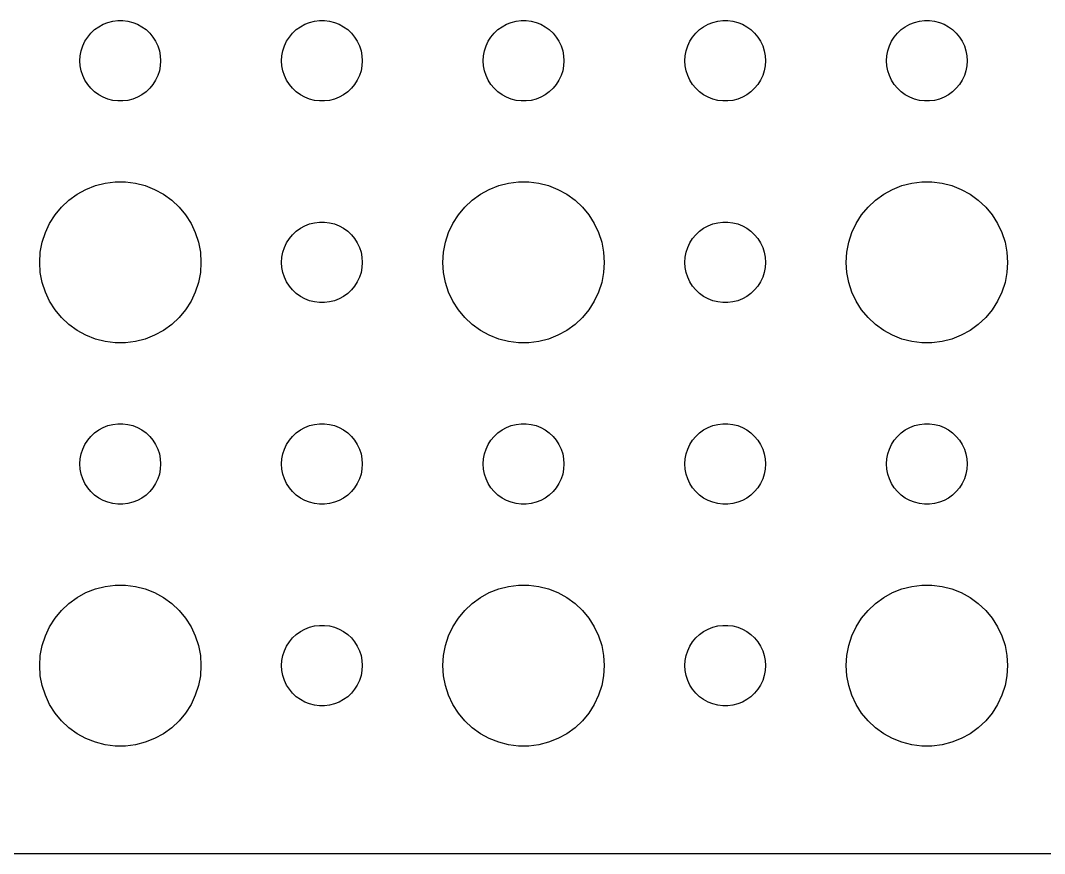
# Model space of a CAD drawing. Header units: metres. Extents: x -142 to 142, y -37 to 37.
# Drawn here: x -108.71 to -70.62, y -36.99 to -6 of the extents above; entities that cross this region are included whole.
import ezdxf

# ---------------------------------------------------------------- set-up
doc = ezdxf.new("R2010")
doc.units = ezdxf.units.M

msp = doc.modelspace()

# ---------------------------------------------------------------- linework, layer by layer
for p, q in [((-105.639, -6.14275), (-105.464, -6.07341)), ((-105.464, -6.07341), (-105.281, -6.02657)), ((-105.281, -6.02657), (-105.094, -6.00294)), ((-105.094, -6.00294), (-104.906, -6.00294)), ((-104.906, -6.00294), (-104.719, -6.02657)), ((-104.719, -6.02657), (-104.536, -6.07341)), ((-104.536, -6.07341), (-104.361, -6.14275)), ((-98.1387, -6.14275), (-97.9635, -6.07341)), ((-97.9635, -6.07341), (-97.7811, -6.02657)), ((-97.7811, -6.02657), (-97.5942, -6.00294)), ((-97.5942, -6.00294), (-97.4058, -6.00294)), ((-97.4058, -6.00294), (-97.2189, -6.02657)), ((-97.2189, -6.02657), (-97.0365, -6.07341)), ((-97.0365, -6.07341), (-96.8613, -6.14275)), ((-90.6387, -6.14275), (-90.4635, -6.07341)), ((-90.4635, -6.07341), (-90.2811, -6.02657)), ((-90.2811, -6.02657), (-90.0942, -6.00294)), ((-90.0942, -6.00294), (-89.9058, -6.00294)), ((-89.9058, -6.00294), (-89.7189, -6.02657)), ((-89.7189, -6.02657), (-89.5365, -6.07341)), ((-89.5365, -6.07341), (-89.3613, -6.14275)), ((-83.1387, -6.14275), (-82.9635, -6.07341)), ((-82.9635, -6.07341), (-82.7811, -6.02657)), ((-82.7811, -6.02657), (-82.5942, -6.00294)), ((-82.5942, -6.00294), (-82.4058, -6.00294)), ((-82.4058, -6.00294), (-82.2189, -6.02657)), ((-82.2189, -6.02657), (-82.0365, -6.07341)), ((-82.0365, -6.07341), (-81.8613, -6.14275)), ((-75.6387, -6.14275), (-75.4635, -6.07341)), ((-75.4635, -6.07341), (-75.2811, -6.02657)), ((-75.2811, -6.02657), (-75.0942, -6.00294)), ((-75.0942, -6.00294), (-74.9058, -6.00294)), ((-74.9058, -6.00294), (-74.7189, -6.02657)), ((-74.7189, -6.02657), (-74.5365, -6.07341)), ((-74.5365, -6.07341), (-74.3613, -6.14275)), ((-106.214, -6.61832), (-106.093, -6.47318)), ((-106.093, -6.47318), (-105.956, -6.34422)), ((-105.956, -6.34422), (-105.804, -6.23351)), ((-105.804, -6.23351), (-105.639, -6.14275)), ((-104.361, -6.14275), (-104.196, -6.23351)), ((-104.196, -6.23351), (-104.044, -6.34422)), ((-104.044, -6.34422), (-103.907, -6.47318)), ((-103.907, -6.47318), (-103.786, -6.61832)), ((-98.7135, -6.61832), (-98.5934, -6.47318)), ((-98.5934, -6.47318), (-98.4561, -6.34422)), ((-98.4561, -6.34422), (-98.3037, -6.23351)), ((-98.3037, -6.23351), (-98.1387, -6.14275)), ((-96.8613, -6.14275), (-96.6963, -6.23351)), ((-96.6963, -6.23351), (-96.5439, -6.34422)), ((-96.5439, -6.34422), (-96.4065, -6.47318)), ((-96.4065, -6.47318), (-96.2865, -6.61832)), ((-91.2135, -6.61832), (-91.0934, -6.47318)), ((-91.0934, -6.47318), (-90.9561, -6.34422)), ((-90.9561, -6.34422), (-90.8037, -6.23351)), ((-90.8037, -6.23351), (-90.6387, -6.14275)), ((-89.3613, -6.14275), (-89.1963, -6.23351)), ((-89.1963, -6.23351), (-89.0439, -6.34422)), ((-89.0439, -6.34422), (-88.9065, -6.47318)), ((-88.9065, -6.47318), (-88.7865, -6.61832)), ((-83.7135, -6.61832), (-83.5934, -6.47318)), ((-83.5934, -6.47318), (-83.4561, -6.34422)), ((-83.4561, -6.34422), (-83.3037, -6.23351)), ((-83.3037, -6.23351), (-83.1387, -6.14275)), ((-81.8613, -6.14275), (-81.6963, -6.23351)), ((-81.6963, -6.23351), (-81.5439, -6.34422)), ((-81.5439, -6.34422), (-81.4065, -6.47318)), ((-81.4065, -6.47318), (-81.2865, -6.61832)), ((-76.2135, -6.61832), (-76.0934, -6.47318)), ((-76.0934, -6.47318), (-75.9561, -6.34422)), ((-75.9561, -6.34422), (-75.8037, -6.23351)), ((-75.8037, -6.23351), (-75.6387, -6.14275)), ((-74.3613, -6.14275), (-74.1963, -6.23351)), ((-74.1963, -6.23351), (-74.0439, -6.34422)), ((-74.0439, -6.34422), (-73.9065, -6.47318)), ((-73.9065, -6.47318), (-73.7865, -6.61832)), ((-106.395, -6.9478), (-106.314, -6.77736)), ((-106.314, -6.77736), (-106.214, -6.61832)), ((-103.786, -6.61832), (-103.686, -6.77736)), ((-103.686, -6.77736), (-103.605, -6.9478)), ((-98.8947, -6.9478), (-98.8145, -6.77736)), ((-98.8145, -6.77736), (-98.7135, -6.61832)), ((-96.2865, -6.61832), (-96.1855, -6.77736)), ((-96.1855, -6.77736), (-96.1053, -6.9478)), ((-91.3947, -6.9478), (-91.3145, -6.77736)), ((-91.3145, -6.77736), (-91.2135, -6.61832)), ((-88.7865, -6.61832), (-88.6855, -6.77736)), ((-88.6855, -6.77736), (-88.6053, -6.9478)), ((-83.8947, -6.9478), (-83.8145, -6.77736)), ((-83.8145, -6.77736), (-83.7135, -6.61832)), ((-81.2865, -6.61832), (-81.1855, -6.77736)), ((-81.1855, -6.77736), (-81.1053, -6.9478)), ((-76.3947, -6.9478), (-76.3145, -6.77736)), ((-76.3145, -6.77736), (-76.2135, -6.61832)), ((-73.7865, -6.61832), (-73.6855, -6.77736)), ((-73.6855, -6.77736), (-73.6053, -6.9478)), ((-106.488, -7.312), (-106.453, -7.12695)), ((-106.453, -7.12695), (-106.395, -6.9478)), ((-103.605, -6.9478), (-103.547, -7.12695)), ((-103.547, -7.12695), (-103.512, -7.312)), ((-98.9882, -7.312), (-98.9529, -7.12695)), ((-98.9529, -7.12695), (-98.8947, -6.9478)), ((-96.1053, -6.9478), (-96.0471, -7.12695)), ((-96.0471, -7.12695), (-96.0118, -7.312)), ((-91.4882, -7.312), (-91.4529, -7.12695)), ((-91.4529, -7.12695), (-91.3947, -6.9478)), ((-88.6053, -6.9478), (-88.5471, -7.12695)), ((-88.5471, -7.12695), (-88.5118, -7.312)), ((-83.9882, -7.312), (-83.9529, -7.12695)), ((-83.9529, -7.12695), (-83.8947, -6.9478)), ((-81.1053, -6.9478), (-81.0471, -7.12695)), ((-81.0471, -7.12695), (-81.0118, -7.312)), ((-76.4882, -7.312), (-76.4529, -7.12695)), ((-76.4529, -7.12695), (-76.3947, -6.9478)), ((-73.6053, -6.9478), (-73.5471, -7.12695)), ((-73.5471, -7.12695), (-73.5118, -7.312)), ((-106.5, -7.5), (-106.488, -7.312)), ((-106.488, -7.68799), (-106.5, -7.5)), ((-103.512, -7.312), (-103.5, -7.5)), ((-103.5, -7.5), (-103.512, -7.68799)), ((-99, -7.5), (-98.9882, -7.312)), ((-98.9882, -7.68799), (-99, -7.5)), ((-96.0118, -7.312), (-96, -7.5)), ((-96, -7.5), (-96.0118, -7.68799)), ((-91.5, -7.5), (-91.4882, -7.312)), ((-91.4882, -7.68799), (-91.5, -7.5)), ((-88.5118, -7.312), (-88.5, -7.5)), ((-88.5, -7.5), (-88.5118, -7.68799)), ((-84, -7.5), (-83.9882, -7.312)), ((-83.9882, -7.68799), (-84, -7.5)), ((-81.0118, -7.312), (-81, -7.5)), ((-81, -7.5), (-81.0118, -7.68799)), ((-76.5, -7.5), (-76.4882, -7.312)), ((-76.4882, -7.68799), (-76.5, -7.5)), ((-73.5118, -7.312), (-73.5, -7.5)), ((-73.5, -7.5), (-73.5118, -7.68799)), ((-106.453, -7.87303), (-106.488, -7.68799)), ((-106.395, -8.05219), (-106.453, -7.87303)), ((-103.547, -7.87303), (-103.605, -8.05219)), ((-103.512, -7.68799), (-103.547, -7.87303)), ((-98.9529, -7.87303), (-98.9882, -7.68799)), ((-98.8947, -8.05219), (-98.9529, -7.87303)), ((-96.0471, -7.87303), (-96.1053, -8.05219)), ((-96.0118, -7.68799), (-96.0471, -7.87303)), ((-91.4529, -7.87303), (-91.4882, -7.68799)), ((-91.3947, -8.05219), (-91.4529, -7.87303)), ((-88.5471, -7.87303), (-88.6053, -8.05219)), ((-88.5118, -7.68799), (-88.5471, -7.87303)), ((-83.9529, -7.87303), (-83.9882, -7.68799)), ((-83.8947, -8.05219), (-83.9529, -7.87303)), ((-81.0471, -7.87303), (-81.1053, -8.05219)), ((-81.0118, -7.68799), (-81.0471, -7.87303)), ((-76.4529, -7.87303), (-76.4882, -7.68799)), ((-76.3947, -8.05219), (-76.4529, -7.87303)), ((-73.5471, -7.87303), (-73.6053, -8.05219)), ((-73.5118, -7.68799), (-73.5471, -7.87303)), ((-106.314, -8.22263), (-106.395, -8.05219)), ((-106.214, -8.38167), (-106.314, -8.22263)), ((-103.686, -8.22263), (-103.786, -8.38167)), ((-103.605, -8.05219), (-103.686, -8.22263)), ((-98.8145, -8.22263), (-98.8947, -8.05219)), ((-98.7135, -8.38167), (-98.8145, -8.22263)), ((-96.1855, -8.22263), (-96.2865, -8.38167)), ((-96.1053, -8.05219), (-96.1855, -8.22263)), ((-91.3145, -8.22263), (-91.3947, -8.05219)), ((-91.2135, -8.38167), (-91.3145, -8.22263)), ((-88.6855, -8.22263), (-88.7865, -8.38167)), ((-88.6053, -8.05219), (-88.6855, -8.22263)), ((-83.8145, -8.22263), (-83.8947, -8.05219)), ((-83.7135, -8.38167), (-83.8145, -8.22263)), ((-81.1855, -8.22263), (-81.2865, -8.38167)), ((-81.1053, -8.05219), (-81.1855, -8.22263)), ((-76.3145, -8.22263), (-76.3947, -8.05219)), ((-76.2135, -8.38167), (-76.3145, -8.22263)), ((-73.6855, -8.22263), (-73.7865, -8.38167)), ((-73.6053, -8.05219), (-73.6855, -8.22263)), ((-106.093, -8.52681), (-106.214, -8.38167)), ((-105.956, -8.65576), (-106.093, -8.52681)), ((-105.804, -8.76648), (-105.956, -8.65576)), ((-104.044, -8.65576), (-104.196, -8.76648)), ((-103.907, -8.52681), (-104.044, -8.65576)), ((-103.786, -8.38167), (-103.907, -8.52681)), ((-98.5934, -8.52681), (-98.7135, -8.38167)), ((-98.4561, -8.65576), (-98.5934, -8.52681)), ((-98.3037, -8.76648), (-98.4561, -8.65576)), ((-96.5439, -8.65576), (-96.6963, -8.76648)), ((-96.4065, -8.52681), (-96.5439, -8.65576)), ((-96.2865, -8.38167), (-96.4065, -8.52681)), ((-91.0934, -8.52681), (-91.2135, -8.38167)), ((-90.9561, -8.65576), (-91.0934, -8.52681)), ((-90.8037, -8.76648), (-90.9561, -8.65576)), ((-89.0439, -8.65576), (-89.1963, -8.76648)), ((-88.9065, -8.52681), (-89.0439, -8.65576)), ((-88.7865, -8.38167), (-88.9065, -8.52681)), ((-83.5934, -8.52681), (-83.7135, -8.38167)), ((-83.4561, -8.65576), (-83.5934, -8.52681)), ((-83.3037, -8.76648), (-83.4561, -8.65576)), ((-81.5439, -8.65576), (-81.6963, -8.76648)), ((-81.4065, -8.52681), (-81.5439, -8.65576)), ((-81.2865, -8.38167), (-81.4065, -8.52681)), ((-76.0934, -8.52681), (-76.2135, -8.38167)), ((-75.9561, -8.65576), (-76.0934, -8.52681)), ((-75.8037, -8.76648), (-75.9561, -8.65576)), ((-74.0439, -8.65576), (-74.1963, -8.76648)), ((-73.9065, -8.52681), (-74.0439, -8.65576)), ((-73.7865, -8.38167), (-73.9065, -8.52681)), ((-105.639, -8.85724), (-105.804, -8.76648)), ((-105.464, -8.92657), (-105.639, -8.85724)), ((-105.281, -8.97342), (-105.464, -8.92657)), ((-105.094, -8.99704), (-105.281, -8.97342)), ((-104.906, -8.99704), (-105.094, -8.99704)), ((-104.719, -8.97342), (-104.906, -8.99704)), ((-104.536, -8.92657), (-104.719, -8.97342)), ((-104.361, -8.85724), (-104.536, -8.92657)), ((-104.196, -8.76648), (-104.361, -8.85724)), ((-98.1387, -8.85724), (-98.3037, -8.76648)), ((-97.9635, -8.92657), (-98.1387, -8.85724)), ((-97.7811, -8.97342), (-97.9635, -8.92657)), ((-97.5942, -8.99704), (-97.7811, -8.97342)), ((-97.4058, -8.99704), (-97.5942, -8.99704)), ((-97.2189, -8.97342), (-97.4058, -8.99704)), ((-97.0365, -8.92657), (-97.2189, -8.97342)), ((-96.8613, -8.85724), (-97.0365, -8.92657)), ((-96.6963, -8.76648), (-96.8613, -8.85724)), ((-90.6387, -8.85724), (-90.8037, -8.76648)), ((-90.4635, -8.92657), (-90.6387, -8.85724)), ((-90.2811, -8.97342), (-90.4635, -8.92657)), ((-90.0942, -8.99704), (-90.2811, -8.97342)), ((-89.9058, -8.99704), (-90.0942, -8.99704)), ((-89.7189, -8.97342), (-89.9058, -8.99704)), ((-89.5365, -8.92657), (-89.7189, -8.97342)), ((-89.3613, -8.85724), (-89.5365, -8.92657)), ((-89.1963, -8.76648), (-89.3613, -8.85724)), ((-83.1387, -8.85724), (-83.3037, -8.76648)), ((-82.9635, -8.92657), (-83.1387, -8.85724)), ((-82.7811, -8.97342), (-82.9635, -8.92657)), ((-82.5942, -8.99704), (-82.7811, -8.97342)), ((-82.4058, -8.99704), (-82.5942, -8.99704)), ((-82.2189, -8.97342), (-82.4058, -8.99704)), ((-82.0365, -8.92657), (-82.2189, -8.97342)), ((-81.8613, -8.85724), (-82.0365, -8.92657)), ((-81.6963, -8.76648), (-81.8613, -8.85724)), ((-75.6387, -8.85724), (-75.8037, -8.76648)), ((-75.4635, -8.92657), (-75.6387, -8.85724)), ((-75.2811, -8.97342), (-75.4635, -8.92657)), ((-75.0942, -8.99704), (-75.2811, -8.97342)), ((-74.9058, -8.99704), (-75.0942, -8.99704)), ((-74.7189, -8.97342), (-74.9058, -8.99704)), ((-74.5365, -8.92657), (-74.7189, -8.97342)), ((-74.3613, -8.85724), (-74.5365, -8.92657)), ((-74.1963, -8.76648), (-74.3613, -8.85724)), ((-106.277, -12.2855), (-105.927, -12.1468)), ((-105.927, -12.1468), (-105.562, -12.0531)), ((-105.562, -12.0531), (-105.188, -12.0059)), ((-105.188, -12.0059), (-104.812, -12.0059)), ((-104.812, -12.0059), (-104.438, -12.0531)), ((-104.438, -12.0531), (-104.073, -12.1468)), ((-104.073, -12.1468), (-103.723, -12.2855)), ((-91.2773, -12.2855), (-90.927, -12.1468)), ((-90.927, -12.1468), (-90.5621, -12.0531)), ((-90.5621, -12.0531), (-90.1884, -12.0059)), ((-90.1884, -12.0059), (-89.8116, -12.0059)), ((-89.8116, -12.0059), (-89.4379, -12.0531)), ((-89.4379, -12.0531), (-89.073, -12.1468)), ((-89.073, -12.1468), (-88.7227, -12.2855)), ((-76.2773, -12.2855), (-75.927, -12.1468)), ((-75.927, -12.1468), (-75.5621, -12.0531)), ((-75.5621, -12.0531), (-75.1884, -12.0059)), ((-75.1884, -12.0059), (-74.8116, -12.0059)), ((-74.8116, -12.0059), (-74.4379, -12.0531)), ((-74.4379, -12.0531), (-74.073, -12.1468)), ((-74.073, -12.1468), (-73.7227, -12.2855)), ((-106.912, -12.6884), (-106.607, -12.467)), ((-106.607, -12.467), (-106.277, -12.2855)), ((-103.723, -12.2855), (-103.393, -12.467)), ((-103.393, -12.467), (-103.088, -12.6884)), ((-91.9123, -12.6884), (-91.6075, -12.467)), ((-91.6075, -12.467), (-91.2773, -12.2855)), ((-88.7227, -12.2855), (-88.3925, -12.467)), ((-88.3925, -12.467), (-88.0877, -12.6884)), ((-76.9123, -12.6884), (-76.6075, -12.467)), ((-76.6075, -12.467), (-76.2773, -12.2855)), ((-73.7227, -12.2855), (-73.3925, -12.467)), ((-73.3925, -12.467), (-73.0877, -12.6884)), ((-107.427, -13.2366), (-107.187, -12.9464)), ((-107.187, -12.9464), (-106.912, -12.6884)), ((-103.088, -12.6884), (-102.813, -12.9464)), ((-102.813, -12.9464), (-102.573, -13.2366)), ((-92.427, -13.2366), (-92.1869, -12.9464)), ((-92.1869, -12.9464), (-91.9123, -12.6884)), ((-88.0877, -12.6884), (-87.8131, -12.9464)), ((-87.8131, -12.9464), (-87.573, -13.2366)), ((-77.427, -13.2366), (-77.1869, -12.9464)), ((-77.1869, -12.9464), (-76.9123, -12.6884)), ((-73.0877, -12.6884), (-72.8131, -12.9464)), ((-72.8131, -12.9464), (-72.573, -13.2366)), ((-107.629, -13.5547), (-107.427, -13.2366)), ((-102.573, -13.2366), (-102.371, -13.5547)), ((-92.6289, -13.5547), (-92.427, -13.2366)), ((-87.573, -13.2366), (-87.3711, -13.5547)), ((-77.6289, -13.5547), (-77.427, -13.2366)), ((-72.573, -13.2366), (-72.3711, -13.5547)), ((-107.789, -13.8956), (-107.629, -13.5547)), ((-102.371, -13.5547), (-102.211, -13.8956)), ((-98.3037, -13.7335), (-98.1387, -13.6427)), ((-98.1387, -13.6427), (-97.9635, -13.5734)), ((-97.9635, -13.5734), (-97.7811, -13.5266)), ((-97.7811, -13.5266), (-97.5942, -13.5029)), ((-97.5942, -13.5029), (-97.4058, -13.5029)), ((-97.4058, -13.5029), (-97.2189, -13.5266)), ((-97.2189, -13.5266), (-97.0365, -13.5734)), ((-97.0365, -13.5734), (-96.8613, -13.6427)), ((-96.8613, -13.6427), (-96.6963, -13.7335)), ((-92.7893, -13.8956), (-92.6289, -13.5547)), ((-87.3711, -13.5547), (-87.2107, -13.8956)), ((-83.3037, -13.7335), (-83.1387, -13.6427)), ((-83.1387, -13.6427), (-82.9635, -13.5734)), ((-82.9635, -13.5734), (-82.7811, -13.5266)), ((-82.7811, -13.5266), (-82.5942, -13.5029)), ((-82.5942, -13.5029), (-82.4058, -13.5029)), ((-82.4058, -13.5029), (-82.2189, -13.5266)), ((-82.2189, -13.5266), (-82.0365, -13.5734)), ((-82.0365, -13.5734), (-81.8613, -13.6427)), ((-81.8613, -13.6427), (-81.6963, -13.7335)), ((-77.7893, -13.8956), (-77.6289, -13.5547)), ((-72.3711, -13.5547), (-72.2107, -13.8956)), ((-107.906, -14.2539), (-107.789, -13.8956)), ((-102.211, -13.8956), (-102.094, -14.2539)), ((-98.7135, -14.1183), (-98.5934, -13.9732)), ((-98.5934, -13.9732), (-98.4561, -13.8442)), ((-98.4561, -13.8442), (-98.3037, -13.7335)), ((-96.6963, -13.7335), (-96.5439, -13.8442)), ((-96.5439, -13.8442), (-96.4065, -13.9732)), ((-96.4065, -13.9732), (-96.2865, -14.1183)), ((-92.9057, -14.2539), (-92.7893, -13.8956)), ((-87.2107, -13.8956), (-87.0943, -14.2539)), ((-83.7135, -14.1183), (-83.5934, -13.9732)), ((-83.5934, -13.9732), (-83.4561, -13.8442)), ((-83.4561, -13.8442), (-83.3037, -13.7335)), ((-81.6963, -13.7335), (-81.5439, -13.8442)), ((-81.5439, -13.8442), (-81.4065, -13.9732)), ((-81.4065, -13.9732), (-81.2865, -14.1183)), ((-77.9057, -14.2539), (-77.7893, -13.8956)), ((-72.2107, -13.8956), (-72.0943, -14.2539)), ((-107.976, -14.624), (-107.906, -14.2539)), ((-102.094, -14.2539), (-102.024, -14.624)), ((-98.9529, -14.627), (-98.8947, -14.4478)), ((-98.8947, -14.4478), (-98.8145, -14.2774)), ((-98.8145, -14.2774), (-98.7135, -14.1183)), ((-96.2865, -14.1183), (-96.1855, -14.2774)), ((-96.1855, -14.2774), (-96.1053, -14.4478)), ((-96.1053, -14.4478), (-96.0471, -14.627)), ((-92.9763, -14.624), (-92.9057, -14.2539)), ((-87.0943, -14.2539), (-87.0237, -14.624)), ((-83.9529, -14.627), (-83.8947, -14.4478)), ((-83.8947, -14.4478), (-83.8145, -14.2774)), ((-83.8145, -14.2774), (-83.7135, -14.1183)), ((-81.2865, -14.1183), (-81.1855, -14.2774)), ((-81.1855, -14.2774), (-81.1053, -14.4478)), ((-81.1053, -14.4478), (-81.0471, -14.627)), ((-77.9763, -14.624), (-77.9057, -14.2539)), ((-72.0943, -14.2539), (-72.0237, -14.624)), ((-108, -15), (-107.976, -14.624)), ((-102.024, -14.624), (-102, -15)), ((-99, -15), (-98.9882, -14.812)), ((-98.9882, -14.812), (-98.9529, -14.627)), ((-96.0471, -14.627), (-96.0118, -14.812)), ((-96.0118, -14.812), (-96, -15)), ((-93, -15), (-92.9763, -14.624)), ((-87.0237, -14.624), (-87, -15)), ((-84, -15), (-83.9882, -14.812)), ((-83.9882, -14.812), (-83.9529, -14.627)), ((-81.0471, -14.627), (-81.0118, -14.812)), ((-81.0118, -14.812), (-81, -15)), ((-78, -15), (-77.9763, -14.624)), ((-72.0237, -14.624), (-72, -15)), ((-107.976, -15.376), (-108, -15)), ((-102, -15), (-102.024, -15.376)), ((-98.9882, -15.188), (-99, -15)), ((-98.9529, -15.373), (-98.9882, -15.188)), ((-96.0118, -15.188), (-96.0471, -15.373)), ((-96, -15), (-96.0118, -15.188)), ((-92.9763, -15.376), (-93, -15)), ((-87, -15), (-87.0237, -15.376)), ((-83.9882, -15.188), (-84, -15)), ((-83.9529, -15.373), (-83.9882, -15.188)), ((-81.0118, -15.188), (-81.0471, -15.373)), ((-81, -15), (-81.0118, -15.188)), ((-77.9763, -15.376), (-78, -15)), ((-72, -15), (-72.0237, -15.376)), ((-107.906, -15.7461), (-107.976, -15.376)), ((-102.024, -15.376), (-102.094, -15.7461)), ((-98.8947, -15.5522), (-98.9529, -15.373)), ((-98.8145, -15.7226), (-98.8947, -15.5522)), ((-96.1053, -15.5522), (-96.1855, -15.7226)), ((-96.0471, -15.373), (-96.1053, -15.5522)), ((-92.9057, -15.7461), (-92.9763, -15.376)), ((-87.0237, -15.376), (-87.0943, -15.7461)), ((-83.8947, -15.5522), (-83.9529, -15.373)), ((-83.8145, -15.7226), (-83.8947, -15.5522)), ((-81.1053, -15.5522), (-81.1855, -15.7226)), ((-81.0471, -15.373), (-81.1053, -15.5522)), ((-77.9057, -15.7461), (-77.9763, -15.376)), ((-72.0237, -15.376), (-72.0943, -15.7461)), ((-107.789, -16.1044), (-107.906, -15.7461)), ((-102.094, -15.7461), (-102.211, -16.1044)), ((-98.7135, -15.8817), (-98.8145, -15.7226)), ((-98.5934, -16.0268), (-98.7135, -15.8817)), ((-96.2865, -15.8817), (-96.4065, -16.0268)), ((-96.1855, -15.7226), (-96.2865, -15.8817)), ((-92.7893, -16.1044), (-92.9057, -15.7461)), ((-87.0943, -15.7461), (-87.2107, -16.1044)), ((-83.7135, -15.8817), (-83.8145, -15.7226)), ((-83.5934, -16.0268), (-83.7135, -15.8817)), ((-81.2865, -15.8817), (-81.4065, -16.0268)), ((-81.1855, -15.7226), (-81.2865, -15.8817)), ((-77.7893, -16.1044), (-77.9057, -15.7461)), ((-72.0943, -15.7461), (-72.2107, -16.1044)), ((-107.629, -16.4453), (-107.789, -16.1044)), ((-102.211, -16.1044), (-102.371, -16.4453)), ((-98.4561, -16.1558), (-98.5934, -16.0268)), ((-98.3037, -16.2665), (-98.4561, -16.1558)), ((-98.1387, -16.3572), (-98.3037, -16.2665)), ((-97.9635, -16.4266), (-98.1387, -16.3572)), ((-96.8613, -16.3572), (-97.0365, -16.4266)), ((-96.6963, -16.2665), (-96.8613, -16.3572)), ((-96.5439, -16.1558), (-96.6963, -16.2665)), ((-96.4065, -16.0268), (-96.5439, -16.1558)), ((-92.6289, -16.4453), (-92.7893, -16.1044)), ((-87.2107, -16.1044), (-87.3711, -16.4453)), ((-83.4561, -16.1558), (-83.5934, -16.0268)), ((-83.3037, -16.2665), (-83.4561, -16.1558)), ((-83.1387, -16.3572), (-83.3037, -16.2665)), ((-82.9635, -16.4266), (-83.1387, -16.3572)), ((-81.8613, -16.3572), (-82.0365, -16.4266)), ((-81.6963, -16.2665), (-81.8613, -16.3572)), ((-81.5439, -16.1558), (-81.6963, -16.2665)), ((-81.4065, -16.0268), (-81.5439, -16.1558)), ((-77.6289, -16.4453), (-77.7893, -16.1044)), ((-72.2107, -16.1044), (-72.3711, -16.4453)), ((-107.427, -16.7634), (-107.629, -16.4453)), ((-102.371, -16.4453), (-102.573, -16.7634)), ((-97.7811, -16.4734), (-97.9635, -16.4266)), ((-97.5942, -16.497), (-97.7811, -16.4734)), ((-97.4058, -16.497), (-97.5942, -16.497)), ((-97.2189, -16.4734), (-97.4058, -16.497)), ((-97.0365, -16.4266), (-97.2189, -16.4734)), ((-92.427, -16.7634), (-92.6289, -16.4453)), ((-87.3711, -16.4453), (-87.573, -16.7634)), ((-82.7811, -16.4734), (-82.9635, -16.4266)), ((-82.5942, -16.497), (-82.7811, -16.4734)), ((-82.4058, -16.497), (-82.5942, -16.497)), ((-82.2189, -16.4734), (-82.4058, -16.497)), ((-82.0365, -16.4266), (-82.2189, -16.4734)), ((-77.427, -16.7634), (-77.6289, -16.4453)), ((-72.3711, -16.4453), (-72.573, -16.7634)), ((-107.187, -17.0536), (-107.427, -16.7634)), ((-106.912, -17.3115), (-107.187, -17.0536)), ((-102.813, -17.0536), (-103.088, -17.3115)), ((-102.573, -16.7634), (-102.813, -17.0536)), ((-92.1869, -17.0536), (-92.427, -16.7634)), ((-91.9123, -17.3115), (-92.1869, -17.0536)), ((-87.8131, -17.0536), (-88.0877, -17.3115)), ((-87.573, -16.7634), (-87.8131, -17.0536)), ((-77.1869, -17.0536), (-77.427, -16.7634)), ((-76.9123, -17.3115), (-77.1869, -17.0536)), ((-72.8131, -17.0536), (-73.0877, -17.3115)), ((-72.573, -16.7634), (-72.8131, -17.0536)), ((-106.607, -17.533), (-106.912, -17.3115)), ((-103.088, -17.3115), (-103.393, -17.533)), ((-91.6075, -17.533), (-91.9123, -17.3115)), ((-88.0877, -17.3115), (-88.3925, -17.533)), ((-76.6075, -17.533), (-76.9123, -17.3115)), ((-73.0877, -17.3115), (-73.3925, -17.533)), ((-106.277, -17.7145), (-106.607, -17.533)), ((-105.927, -17.8532), (-106.277, -17.7145)), ((-105.562, -17.9469), (-105.927, -17.8532)), ((-104.073, -17.8532), (-104.438, -17.9469)), ((-103.723, -17.7145), (-104.073, -17.8532)), ((-103.393, -17.533), (-103.723, -17.7145)), ((-91.2773, -17.7145), (-91.6075, -17.533)), ((-90.927, -17.8532), (-91.2773, -17.7145)), ((-90.5621, -17.9469), (-90.927, -17.8532)), ((-89.073, -17.8532), (-89.4379, -17.9469)), ((-88.7227, -17.7145), (-89.073, -17.8532)), ((-88.3925, -17.533), (-88.7227, -17.7145)), ((-76.2773, -17.7145), (-76.6075, -17.533)), ((-75.927, -17.8532), (-76.2773, -17.7145)), ((-75.5621, -17.9469), (-75.927, -17.8532)), ((-74.073, -17.8532), (-74.4379, -17.9469)), ((-73.7227, -17.7145), (-74.073, -17.8532)), ((-73.3925, -17.533), (-73.7227, -17.7145)), ((-105.188, -17.9941), (-105.562, -17.9469)), ((-104.812, -17.9941), (-105.188, -17.9941)), ((-104.438, -17.9469), (-104.812, -17.9941)), ((-90.1884, -17.9941), (-90.5621, -17.9469)), ((-89.8116, -17.9941), (-90.1884, -17.9941)), ((-89.4379, -17.9469), (-89.8116, -17.9941)), ((-75.1884, -17.9941), (-75.5621, -17.9469)), ((-74.8116, -17.9941), (-75.1884, -17.9941)), ((-74.4379, -17.9469), (-74.8116, -17.9941)), ((-105.956, -21.3442), (-105.804, -21.2335)), ((-105.804, -21.2335), (-105.639, -21.1427)), ((-105.639, -21.1427), (-105.464, -21.0734)), ((-105.464, -21.0734), (-105.281, -21.0266)), ((-105.281, -21.0266), (-105.094, -21.003)), ((-105.094, -21.003), (-104.906, -21.003)), ((-104.906, -21.003), (-104.719, -21.0266)), ((-104.719, -21.0266), (-104.536, -21.0734)), ((-104.536, -21.0734), (-104.361, -21.1427)), ((-104.361, -21.1427), (-104.196, -21.2335)), ((-104.196, -21.2335), (-104.044, -21.3442)), ((-98.4561, -21.3442), (-98.3037, -21.2335)), ((-98.3037, -21.2335), (-98.1387, -21.1427)), ((-98.1387, -21.1427), (-97.9635, -21.0734)), ((-97.9635, -21.0734), (-97.7811, -21.0266)), ((-97.7811, -21.0266), (-97.5942, -21.003)), ((-97.5942, -21.003), (-97.4058, -21.003)), ((-97.4058, -21.003), (-97.2189, -21.0266)), ((-97.2189, -21.0266), (-97.0365, -21.0734)), ((-97.0365, -21.0734), (-96.8613, -21.1427)), ((-96.8613, -21.1427), (-96.6963, -21.2335)), ((-96.6963, -21.2335), (-96.5439, -21.3442)), ((-90.9561, -21.3442), (-90.8037, -21.2335)), ((-90.8037, -21.2335), (-90.6387, -21.1427)), ((-90.6387, -21.1427), (-90.4635, -21.0734)), ((-90.4635, -21.0734), (-90.2811, -21.0266)), ((-90.2811, -21.0266), (-90.0942, -21.003)), ((-90.0942, -21.003), (-89.9058, -21.003)), ((-89.9058, -21.003), (-89.7189, -21.0266)), ((-89.7189, -21.0266), (-89.5365, -21.0734)), ((-89.5365, -21.0734), (-89.3613, -21.1427)), ((-89.3613, -21.1427), (-89.1963, -21.2335)), ((-89.1963, -21.2335), (-89.0439, -21.3442)), ((-83.4561, -21.3442), (-83.3037, -21.2335)), ((-83.3037, -21.2335), (-83.1387, -21.1427)), ((-83.1387, -21.1427), (-82.9635, -21.0734)), ((-82.9635, -21.0734), (-82.7811, -21.0266)), ((-82.7811, -21.0266), (-82.5942, -21.003)), ((-82.5942, -21.003), (-82.4058, -21.003)), ((-82.4058, -21.003), (-82.2189, -21.0266)), ((-82.2189, -21.0266), (-82.0365, -21.0734)), ((-82.0365, -21.0734), (-81.8613, -21.1427)), ((-81.8613, -21.1427), (-81.6963, -21.2335)), ((-81.6963, -21.2335), (-81.5439, -21.3442)), ((-75.9561, -21.3442), (-75.8037, -21.2335)), ((-75.8037, -21.2335), (-75.6387, -21.1427)), ((-75.6387, -21.1427), (-75.4635, -21.0734)), ((-75.4635, -21.0734), (-75.2811, -21.0266)), ((-75.2811, -21.0266), (-75.0942, -21.003)), ((-75.0942, -21.003), (-74.9058, -21.003)), ((-74.9058, -21.003), (-74.7189, -21.0266)), ((-74.7189, -21.0266), (-74.5365, -21.0734)), ((-74.5365, -21.0734), (-74.3613, -21.1427)), ((-74.3613, -21.1427), (-74.1963, -21.2335)), ((-74.1963, -21.2335), (-74.0439, -21.3442)), ((-106.314, -21.7774), (-106.214, -21.6183)), ((-106.214, -21.6183), (-106.093, -21.4732)), ((-106.093, -21.4732), (-105.956, -21.3442)), ((-104.044, -21.3442), (-103.907, -21.4732)), ((-103.907, -21.4732), (-103.786, -21.6183)), ((-103.786, -21.6183), (-103.686, -21.7774)), ((-98.8145, -21.7774), (-98.7135, -21.6183)), ((-98.7135, -21.6183), (-98.5934, -21.4732)), ((-98.5934, -21.4732), (-98.4561, -21.3442)), ((-96.5439, -21.3442), (-96.4065, -21.4732)), ((-96.4065, -21.4732), (-96.2865, -21.6183)), ((-96.2865, -21.6183), (-96.1855, -21.7774)), ((-91.3145, -21.7774), (-91.2135, -21.6183)), ((-91.2135, -21.6183), (-91.0934, -21.4732)), ((-91.0934, -21.4732), (-90.9561, -21.3442)), ((-89.0439, -21.3442), (-88.9065, -21.4732)), ((-88.9065, -21.4732), (-88.7865, -21.6183)), ((-88.7865, -21.6183), (-88.6855, -21.7774)), ((-83.8145, -21.7774), (-83.7135, -21.6183)), ((-83.7135, -21.6183), (-83.5934, -21.4732)), ((-83.5934, -21.4732), (-83.4561, -21.3442)), ((-81.5439, -21.3442), (-81.4065, -21.4732)), ((-81.4065, -21.4732), (-81.2865, -21.6183)), ((-81.2865, -21.6183), (-81.1855, -21.7774)), ((-76.3145, -21.7774), (-76.2135, -21.6183)), ((-76.2135, -21.6183), (-76.0934, -21.4732)), ((-76.0934, -21.4732), (-75.9561, -21.3442)), ((-74.0439, -21.3442), (-73.9065, -21.4732)), ((-73.9065, -21.4732), (-73.7865, -21.6183)), ((-73.7865, -21.6183), (-73.6855, -21.7774)), ((-106.453, -22.127), (-106.395, -21.9478)), ((-106.395, -21.9478), (-106.314, -21.7774)), ((-103.686, -21.7774), (-103.605, -21.9478)), ((-103.605, -21.9478), (-103.547, -22.127)), ((-98.9529, -22.127), (-98.8947, -21.9478)), ((-98.8947, -21.9478), (-98.8145, -21.7774)), ((-96.1855, -21.7774), (-96.1053, -21.9478)), ((-96.1053, -21.9478), (-96.0471, -22.127)), ((-91.4529, -22.127), (-91.3947, -21.9478)), ((-91.3947, -21.9478), (-91.3145, -21.7774)), ((-88.6855, -21.7774), (-88.6053, -21.9478)), ((-88.6053, -21.9478), (-88.5471, -22.127)), ((-83.9529, -22.127), (-83.8947, -21.9478)), ((-83.8947, -21.9478), (-83.8145, -21.7774)), ((-81.1855, -21.7774), (-81.1053, -21.9478)), ((-81.1053, -21.9478), (-81.0471, -22.127)), ((-76.4529, -22.127), (-76.3947, -21.9478)), ((-76.3947, -21.9478), (-76.3145, -21.7774)), ((-73.6855, -21.7774), (-73.6053, -21.9478)), ((-73.6053, -21.9478), (-73.5471, -22.127)), ((-106.5, -22.5), (-106.488, -22.312)), ((-106.488, -22.312), (-106.453, -22.127)), ((-103.547, -22.127), (-103.512, -22.312)), ((-103.512, -22.312), (-103.5, -22.5)), ((-99, -22.5), (-98.9882, -22.312)), ((-98.9882, -22.312), (-98.9529, -22.127)), ((-96.0471, -22.127), (-96.0118, -22.312)), ((-96.0118, -22.312), (-96, -22.5)), ((-91.5, -22.5), (-91.4882, -22.312)), ((-91.4882, -22.312), (-91.4529, -22.127)), ((-88.5471, -22.127), (-88.5118, -22.312)), ((-88.5118, -22.312), (-88.5, -22.5)), ((-84, -22.5), (-83.9882, -22.312)), ((-83.9882, -22.312), (-83.9529, -22.127)), ((-81.0471, -22.127), (-81.0118, -22.312)), ((-81.0118, -22.312), (-81, -22.5)), ((-76.5, -22.5), (-76.4882, -22.312)), ((-76.4882, -22.312), (-76.4529, -22.127)), ((-73.5471, -22.127), (-73.5118, -22.312)), ((-73.5118, -22.312), (-73.5, -22.5)), ((-106.488, -22.688), (-106.5, -22.5)), ((-106.453, -22.873), (-106.488, -22.688)), ((-103.512, -22.688), (-103.547, -22.873)), ((-103.5, -22.5), (-103.512, -22.688)), ((-98.9882, -22.688), (-99, -22.5)), ((-98.9529, -22.873), (-98.9882, -22.688)), ((-96.0118, -22.688), (-96.0471, -22.873)), ((-96, -22.5), (-96.0118, -22.688)), ((-91.4882, -22.688), (-91.5, -22.5)), ((-91.4529, -22.873), (-91.4882, -22.688)), ((-88.5118, -22.688), (-88.5471, -22.873)), ((-88.5, -22.5), (-88.5118, -22.688)), ((-83.9882, -22.688), (-84, -22.5)), ((-83.9529, -22.873), (-83.9882, -22.688)), ((-81.0118, -22.688), (-81.0471, -22.873)), ((-81, -22.5), (-81.0118, -22.688)), ((-76.4882, -22.688), (-76.5, -22.5)), ((-76.4529, -22.873), (-76.4882, -22.688)), ((-73.5118, -22.688), (-73.5471, -22.873)), ((-73.5, -22.5), (-73.5118, -22.688)), ((-106.395, -23.0522), (-106.453, -22.873)), ((-106.314, -23.2226), (-106.395, -23.0522)), ((-106.214, -23.3817), (-106.314, -23.2226)), ((-103.686, -23.2226), (-103.786, -23.3817)), ((-103.605, -23.0522), (-103.686, -23.2226)), ((-103.547, -22.873), (-103.605, -23.0522)), ((-98.8947, -23.0522), (-98.9529, -22.873)), ((-98.8145, -23.2226), (-98.8947, -23.0522)), ((-98.7135, -23.3817), (-98.8145, -23.2226)), ((-96.1855, -23.2226), (-96.2865, -23.3817)), ((-96.1053, -23.0522), (-96.1855, -23.2226)), ((-96.0471, -22.873), (-96.1053, -23.0522)), ((-91.3947, -23.0522), (-91.4529, -22.873)), ((-91.3145, -23.2226), (-91.3947, -23.0522)), ((-91.2135, -23.3817), (-91.3145, -23.2226)), ((-88.6855, -23.2226), (-88.7865, -23.3817)), ((-88.6053, -23.0522), (-88.6855, -23.2226)), ((-88.5471, -22.873), (-88.6053, -23.0522)), ((-83.8947, -23.0522), (-83.9529, -22.873)), ((-83.8145, -23.2226), (-83.8947, -23.0522)), ((-83.7135, -23.3817), (-83.8145, -23.2226)), ((-81.1855, -23.2226), (-81.2865, -23.3817)), ((-81.1053, -23.0522), (-81.1855, -23.2226)), ((-81.0471, -22.873), (-81.1053, -23.0522)), ((-76.3947, -23.0522), (-76.4529, -22.873)), ((-76.3145, -23.2226), (-76.3947, -23.0522)), ((-76.2135, -23.3817), (-76.3145, -23.2226)), ((-73.6855, -23.2226), (-73.7865, -23.3817)), ((-73.6053, -23.0522), (-73.6855, -23.2226)), ((-73.5471, -22.873), (-73.6053, -23.0522)), ((-106.093, -23.5268), (-106.214, -23.3817)), ((-105.956, -23.6558), (-106.093, -23.5268)), ((-103.907, -23.5268), (-104.044, -23.6558)), ((-103.786, -23.3817), (-103.907, -23.5268)), ((-98.5934, -23.5268), (-98.7135, -23.3817)), ((-98.4561, -23.6558), (-98.5934, -23.5268)), ((-96.4065, -23.5268), (-96.5439, -23.6558)), ((-96.2865, -23.3817), (-96.4065, -23.5268)), ((-91.0934, -23.5268), (-91.2135, -23.3817)), ((-90.9561, -23.6558), (-91.0934, -23.5268)), ((-88.9065, -23.5268), (-89.0439, -23.6558)), ((-88.7865, -23.3817), (-88.9065, -23.5268)), ((-83.5934, -23.5268), (-83.7135, -23.3817)), ((-83.4561, -23.6558), (-83.5934, -23.5268)), ((-81.4065, -23.5268), (-81.5439, -23.6558)), ((-81.2865, -23.3817), (-81.4065, -23.5268)), ((-76.0934, -23.5268), (-76.2135, -23.3817)), ((-75.9561, -23.6558), (-76.0934, -23.5268)), ((-73.9065, -23.5268), (-74.0439, -23.6558)), ((-73.7865, -23.3817), (-73.9065, -23.5268)), ((-105.804, -23.7665), (-105.956, -23.6558)), ((-105.639, -23.8572), (-105.804, -23.7665)), ((-105.464, -23.9266), (-105.639, -23.8572)), ((-105.281, -23.9734), (-105.464, -23.9266)), ((-105.094, -23.997), (-105.281, -23.9734)), ((-104.719, -23.9734), (-104.906, -23.997)), ((-104.536, -23.9266), (-104.719, -23.9734)), ((-104.361, -23.8572), (-104.536, -23.9266)), ((-104.196, -23.7665), (-104.361, -23.8572)), ((-104.044, -23.6558), (-104.196, -23.7665)), ((-98.3037, -23.7665), (-98.4561, -23.6558)), ((-98.1387, -23.8572), (-98.3037, -23.7665)), ((-97.9635, -23.9266), (-98.1387, -23.8572)), ((-97.7811, -23.9734), (-97.9635, -23.9266)), ((-97.5942, -23.997), (-97.7811, -23.9734)), ((-97.2189, -23.9734), (-97.4058, -23.997)), ((-97.0365, -23.9266), (-97.2189, -23.9734)), ((-96.8613, -23.8572), (-97.0365, -23.9266)), ((-96.6963, -23.7665), (-96.8613, -23.8572)), ((-96.5439, -23.6558), (-96.6963, -23.7665)), ((-90.8037, -23.7665), (-90.9561, -23.6558)), ((-90.6387, -23.8572), (-90.8037, -23.7665)), ((-90.4635, -23.9266), (-90.6387, -23.8572)), ((-90.2811, -23.9734), (-90.4635, -23.9266)), ((-90.0942, -23.997), (-90.2811, -23.9734)), ((-89.7189, -23.9734), (-89.9058, -23.997)), ((-89.5365, -23.9266), (-89.7189, -23.9734)), ((-89.3613, -23.8572), (-89.5365, -23.9266)), ((-89.1963, -23.7665), (-89.3613, -23.8572)), ((-89.0439, -23.6558), (-89.1963, -23.7665)), ((-83.3037, -23.7665), (-83.4561, -23.6558)), ((-83.1387, -23.8572), (-83.3037, -23.7665)), ((-82.9635, -23.9266), (-83.1387, -23.8572)), ((-82.7811, -23.9734), (-82.9635, -23.9266)), ((-82.5942, -23.997), (-82.7811, -23.9734)), ((-82.2189, -23.9734), (-82.4058, -23.997)), ((-82.0365, -23.9266), (-82.2189, -23.9734)), ((-81.8613, -23.8572), (-82.0365, -23.9266)), ((-81.6963, -23.7665), (-81.8613, -23.8572)), ((-81.5439, -23.6558), (-81.6963, -23.7665)), ((-75.8037, -23.7665), (-75.9561, -23.6558)), ((-75.6387, -23.8572), (-75.8037, -23.7665)), ((-75.4635, -23.9266), (-75.6387, -23.8572)), ((-75.2811, -23.9734), (-75.4635, -23.9266)), ((-75.0942, -23.997), (-75.2811, -23.9734)), ((-74.7189, -23.9734), (-74.9058, -23.997)), ((-74.5365, -23.9266), (-74.7189, -23.9734)), ((-74.3613, -23.8572), (-74.5365, -23.9266)), ((-74.1963, -23.7665), (-74.3613, -23.8572)), ((-74.0439, -23.6558), (-74.1963, -23.7665)), ((-104.906, -23.997), (-105.094, -23.997)), ((-97.4058, -23.997), (-97.5942, -23.997)), ((-89.9058, -23.997), (-90.0942, -23.997)), ((-82.4058, -23.997), (-82.5942, -23.997)), ((-74.9058, -23.997), (-75.0942, -23.997)), ((-105.562, -27.0531), (-105.188, -27.0059)), ((-105.188, -27.0059), (-104.812, -27.0059)), ((-104.812, -27.0059), (-104.438, -27.0531)), ((-90.5621, -27.0531), (-90.1884, -27.0059)), ((-90.1884, -27.0059), (-89.8116, -27.0059)), ((-89.8116, -27.0059), (-89.4379, -27.0531)), ((-75.5621, -27.0531), (-75.1884, -27.0059)), ((-75.1884, -27.0059), (-74.8116, -27.0059)), ((-74.8116, -27.0059), (-74.4379, -27.0531)), ((-106.607, -27.467), (-106.277, -27.2855)), ((-106.277, -27.2855), (-105.927, -27.1468)), ((-105.927, -27.1468), (-105.562, -27.0531)), ((-104.438, -27.0531), (-104.073, -27.1468)), ((-104.073, -27.1468), (-103.723, -27.2855)), ((-103.723, -27.2855), (-103.393, -27.467)), ((-91.6075, -27.467), (-91.2773, -27.2855)), ((-91.2773, -27.2855), (-90.927, -27.1468)), ((-90.927, -27.1468), (-90.5621, -27.0531)), ((-89.4379, -27.0531), (-89.073, -27.1468)), ((-89.073, -27.1468), (-88.7227, -27.2855)), ((-88.7227, -27.2855), (-88.3925, -27.467)), ((-76.6075, -27.467), (-76.2773, -27.2855)), ((-76.2773, -27.2855), (-75.927, -27.1468)), ((-75.927, -27.1468), (-75.5621, -27.0531)), ((-74.4379, -27.0531), (-74.073, -27.1468)), ((-74.073, -27.1468), (-73.7227, -27.2855)), ((-73.7227, -27.2855), (-73.3925, -27.467)), ((-107.187, -27.9464), (-106.912, -27.6884)), ((-106.912, -27.6884), (-106.607, -27.467)), ((-103.393, -27.467), (-103.088, -27.6884)), ((-103.088, -27.6884), (-102.813, -27.9464)), ((-92.1869, -27.9464), (-91.9123, -27.6884)), ((-91.9123, -27.6884), (-91.6075, -27.467)), ((-88.3925, -27.467), (-88.0877, -27.6884)), ((-88.0877, -27.6884), (-87.8131, -27.9464)), ((-77.1869, -27.9464), (-76.9123, -27.6884)), ((-76.9123, -27.6884), (-76.6075, -27.467)), ((-73.3925, -27.467), (-73.0877, -27.6884)), ((-73.0877, -27.6884), (-72.8131, -27.9464)), ((-107.427, -28.2366), (-107.187, -27.9464)), ((-102.813, -27.9464), (-102.573, -28.2366)), ((-92.427, -28.2366), (-92.1869, -27.9464)), ((-87.8131, -27.9464), (-87.573, -28.2366)), ((-77.427, -28.2366), (-77.1869, -27.9464)), ((-72.8131, -27.9464), (-72.573, -28.2366)), ((-107.789, -28.8956), (-107.629, -28.5547)), ((-107.629, -28.5547), (-107.427, -28.2366)), ((-102.573, -28.2366), (-102.371, -28.5547)), ((-102.371, -28.5547), (-102.211, -28.8956)), ((-97.9635, -28.5734), (-97.7811, -28.5266)), ((-97.7811, -28.5266), (-97.5942, -28.503)), ((-97.5942, -28.503), (-97.4058, -28.503)), ((-97.4058, -28.503), (-97.2189, -28.5266)), ((-97.2189, -28.5266), (-97.0365, -28.5734)), ((-92.7893, -28.8956), (-92.6289, -28.5547)), ((-92.6289, -28.5547), (-92.427, -28.2366)), ((-87.573, -28.2366), (-87.3711, -28.5547)), ((-87.3711, -28.5547), (-87.2107, -28.8956)), ((-82.9635, -28.5734), (-82.7811, -28.5266)), ((-82.7811, -28.5266), (-82.5942, -28.503)), ((-82.5942, -28.503), (-82.4058, -28.503)), ((-82.4058, -28.503), (-82.2189, -28.5266)), ((-82.2189, -28.5266), (-82.0365, -28.5734)), ((-77.7893, -28.8956), (-77.6289, -28.5547)), ((-77.6289, -28.5547), (-77.427, -28.2366)), ((-72.573, -28.2366), (-72.3711, -28.5547)), ((-72.3711, -28.5547), (-72.2107, -28.8956)), ((-107.906, -29.2539), (-107.789, -28.8956)), ((-102.211, -28.8956), (-102.094, -29.2539)), ((-98.5934, -28.9732), (-98.4561, -28.8442)), ((-98.4561, -28.8442), (-98.3037, -28.7335)), ((-98.3037, -28.7335), (-98.1387, -28.6427)), ((-98.1387, -28.6427), (-97.9635, -28.5734)), ((-97.0365, -28.5734), (-96.8613, -28.6427)), ((-96.8613, -28.6427), (-96.6963, -28.7335)), ((-96.6963, -28.7335), (-96.5439, -28.8442)), ((-96.5439, -28.8442), (-96.4065, -28.9732)), ((-92.9057, -29.2539), (-92.7893, -28.8956)), ((-87.2107, -28.8956), (-87.0943, -29.2539)), ((-83.5934, -28.9732), (-83.4561, -28.8442)), ((-83.4561, -28.8442), (-83.3037, -28.7335)), ((-83.3037, -28.7335), (-83.1387, -28.6427)), ((-83.1387, -28.6427), (-82.9635, -28.5734)), ((-82.0365, -28.5734), (-81.8613, -28.6427)), ((-81.8613, -28.6427), (-81.6963, -28.7335)), ((-81.6963, -28.7335), (-81.5439, -28.8442)), ((-81.5439, -28.8442), (-81.4065, -28.9732)), ((-77.9057, -29.2539), (-77.7893, -28.8956)), ((-72.2107, -28.8956), (-72.0943, -29.2539)), ((-107.976, -29.624), (-107.906, -29.2539)), ((-102.094, -29.2539), (-102.024, -29.624)), ((-98.8947, -29.4478), (-98.8145, -29.2774)), ((-98.8145, -29.2774), (-98.7135, -29.1183)), ((-98.7135, -29.1183), (-98.5934, -28.9732)), ((-96.4065, -28.9732), (-96.2865, -29.1183)), ((-96.2865, -29.1183), (-96.1855, -29.2774)), ((-96.1855, -29.2774), (-96.1053, -29.4478)), ((-92.9763, -29.624), (-92.9057, -29.2539)), ((-87.0943, -29.2539), (-87.0237, -29.624)), ((-83.8947, -29.4478), (-83.8145, -29.2774)), ((-83.8145, -29.2774), (-83.7135, -29.1183)), ((-83.7135, -29.1183), (-83.5934, -28.9732)), ((-81.4065, -28.9732), (-81.2865, -29.1183)), ((-81.2865, -29.1183), (-81.1855, -29.2774)), ((-81.1855, -29.2774), (-81.1053, -29.4478)), ((-77.9763, -29.624), (-77.9057, -29.2539)), ((-72.0943, -29.2539), (-72.0237, -29.624)), ((-108, -30), (-107.976, -29.624)), ((-102.024, -29.624), (-102, -30)), ((-98.9882, -29.812), (-98.9529, -29.627)), ((-98.9529, -29.627), (-98.8947, -29.4478)), ((-96.1053, -29.4478), (-96.0471, -29.627)), ((-96.0471, -29.627), (-96.0118, -29.812)), ((-93, -30), (-92.9763, -29.624)), ((-87.0237, -29.624), (-87, -30)), ((-83.9882, -29.812), (-83.9529, -29.627)), ((-83.9529, -29.627), (-83.8947, -29.4478)), ((-81.1053, -29.4478), (-81.0471, -29.627)), ((-81.0471, -29.627), (-81.0118, -29.812)), ((-78, -30), (-77.9763, -29.624)), ((-72.0237, -29.624), (-72, -30)), ((-107.976, -30.376), (-108, -30)), ((-102, -30), (-102.024, -30.376)), ((-99, -30), (-98.9882, -29.812)), ((-98.9882, -30.188), (-99, -30)), ((-96.0118, -29.812), (-96, -30)), ((-96, -30), (-96.0118, -30.188)), ((-92.9763, -30.376), (-93, -30)), ((-87, -30), (-87.0237, -30.376)), ((-84, -30), (-83.9882, -29.812)), ((-83.9882, -30.188), (-84, -30)), ((-81.0118, -29.812), (-81, -30)), ((-81, -30), (-81.0118, -30.188)), ((-77.9763, -30.376), (-78, -30)), ((-72, -30), (-72.0237, -30.376)), ((-107.906, -30.7461), (-107.976, -30.376)), ((-102.024, -30.376), (-102.094, -30.7461)), ((-98.9529, -30.373), (-98.9882, -30.188)), ((-98.8947, -30.5522), (-98.9529, -30.373)), ((-96.0471, -30.373), (-96.1053, -30.5522)), ((-96.0118, -30.188), (-96.0471, -30.373)), ((-92.9057, -30.7461), (-92.9763, -30.376)), ((-87.0237, -30.376), (-87.0943, -30.7461)), ((-83.9529, -30.373), (-83.9882, -30.188)), ((-83.8947, -30.5522), (-83.9529, -30.373)), ((-81.0471, -30.373), (-81.1053, -30.5522)), ((-81.0118, -30.188), (-81.0471, -30.373)), ((-77.9057, -30.7461), (-77.9763, -30.376)), ((-72.0237, -30.376), (-72.0943, -30.7461)), ((-107.789, -31.1044), (-107.906, -30.7461)), ((-102.094, -30.7461), (-102.211, -31.1044)), ((-98.8145, -30.7226), (-98.8947, -30.5522)), ((-98.7135, -30.8817), (-98.8145, -30.7226)), ((-96.1855, -30.7226), (-96.2865, -30.8817)), ((-96.1053, -30.5522), (-96.1855, -30.7226)), ((-92.7893, -31.1044), (-92.9057, -30.7461)), ((-87.0943, -30.7461), (-87.2107, -31.1044)), ((-83.8145, -30.7226), (-83.8947, -30.5522)), ((-83.7135, -30.8817), (-83.8145, -30.7226)), ((-81.1855, -30.7226), (-81.2865, -30.8817)), ((-81.1053, -30.5522), (-81.1855, -30.7226)), ((-77.7893, -31.1044), (-77.9057, -30.7461)), ((-72.0943, -30.7461), (-72.2107, -31.1044)), ((-107.629, -31.4453), (-107.789, -31.1044)), ((-102.211, -31.1044), (-102.371, -31.4453)), ((-98.5934, -31.0268), (-98.7135, -30.8817)), ((-98.4561, -31.1558), (-98.5934, -31.0268)), ((-98.3037, -31.2665), (-98.4561, -31.1558)), ((-96.5439, -31.1558), (-96.6963, -31.2665)), ((-96.4065, -31.0268), (-96.5439, -31.1558)), ((-96.2865, -30.8817), (-96.4065, -31.0268)), ((-92.6289, -31.4453), (-92.7893, -31.1044)), ((-87.2107, -31.1044), (-87.3711, -31.4453)), ((-83.5934, -31.0268), (-83.7135, -30.8817)), ((-83.4561, -31.1558), (-83.5934, -31.0268)), ((-83.3037, -31.2665), (-83.4561, -31.1558)), ((-81.5439, -31.1558), (-81.6963, -31.2665)), ((-81.4065, -31.0268), (-81.5439, -31.1558)), ((-81.2865, -30.8817), (-81.4065, -31.0268)), ((-77.6289, -31.4453), (-77.7893, -31.1044)), ((-72.2107, -31.1044), (-72.3711, -31.4453)), ((-107.427, -31.7634), (-107.629, -31.4453)), ((-102.371, -31.4453), (-102.573, -31.7634)), ((-98.1387, -31.3572), (-98.3037, -31.2665)), ((-97.9635, -31.4266), (-98.1387, -31.3572)), ((-97.7811, -31.4734), (-97.9635, -31.4266)), ((-97.5942, -31.497), (-97.7811, -31.4734)), ((-97.4058, -31.497), (-97.5942, -31.497)), ((-97.2189, -31.4734), (-97.4058, -31.497)), ((-97.0365, -31.4266), (-97.2189, -31.4734)), ((-96.8613, -31.3572), (-97.0365, -31.4266)), ((-96.6963, -31.2665), (-96.8613, -31.3572)), ((-92.427, -31.7634), (-92.6289, -31.4453)), ((-87.3711, -31.4453), (-87.573, -31.7634)), ((-83.1387, -31.3572), (-83.3037, -31.2665)), ((-82.9635, -31.4266), (-83.1387, -31.3572)), ((-82.7811, -31.4734), (-82.9635, -31.4266)), ((-82.5942, -31.497), (-82.7811, -31.4734)), ((-82.4058, -31.497), (-82.5942, -31.497)), ((-82.2189, -31.4734), (-82.4058, -31.497)), ((-82.0365, -31.4266), (-82.2189, -31.4734)), ((-81.8613, -31.3572), (-82.0365, -31.4266)), ((-81.6963, -31.2665), (-81.8613, -31.3572)), ((-77.427, -31.7634), (-77.6289, -31.4453)), ((-72.3711, -31.4453), (-72.573, -31.7634)), ((-107.187, -32.0536), (-107.427, -31.7634)), ((-102.573, -31.7634), (-102.813, -32.0536)), ((-92.1869, -32.0536), (-92.427, -31.7634)), ((-87.573, -31.7634), (-87.8131, -32.0536)), ((-77.1869, -32.0536), (-77.427, -31.7634)), ((-72.573, -31.7634), (-72.8131, -32.0536)), ((-106.912, -32.3115), (-107.187, -32.0536)), ((-106.607, -32.533), (-106.912, -32.3115)), ((-103.088, -32.3115), (-103.393, -32.533)), ((-102.813, -32.0536), (-103.088, -32.3115)), ((-91.9123, -32.3115), (-92.1869, -32.0536)), ((-91.6075, -32.533), (-91.9123, -32.3115)), ((-88.0877, -32.3115), (-88.3925, -32.533)), ((-87.8131, -32.0536), (-88.0877, -32.3115)), ((-76.9123, -32.3115), (-77.1869, -32.0536)), ((-76.6075, -32.533), (-76.9123, -32.3115)), ((-73.0877, -32.3115), (-73.3925, -32.533)), ((-72.8131, -32.0536), (-73.0877, -32.3115)), ((-106.277, -32.7145), (-106.607, -32.533)), ((-105.927, -32.8532), (-106.277, -32.7145)), ((-103.723, -32.7145), (-104.073, -32.8532)), ((-103.393, -32.533), (-103.723, -32.7145)), ((-91.2773, -32.7145), (-91.6075, -32.533)), ((-90.927, -32.8532), (-91.2773, -32.7145)), ((-88.7227, -32.7145), (-89.073, -32.8532)), ((-88.3925, -32.533), (-88.7227, -32.7145)), ((-76.2773, -32.7145), (-76.6075, -32.533)), ((-75.927, -32.8532), (-76.2773, -32.7145)), ((-73.7227, -32.7145), (-74.073, -32.8532)), ((-73.3925, -32.533), (-73.7227, -32.7145)), ((-105.562, -32.9469), (-105.927, -32.8532)), ((-105.188, -32.9941), (-105.562, -32.9469)), ((-104.812, -32.9941), (-105.188, -32.9941)), ((-104.438, -32.9469), (-104.812, -32.9941)), ((-104.073, -32.8532), (-104.438, -32.9469)), ((-90.5621, -32.9469), (-90.927, -32.8532)), ((-90.1884, -32.9941), (-90.5621, -32.9469)), ((-89.8116, -32.9941), (-90.1884, -32.9941)), ((-89.4379, -32.9469), (-89.8116, -32.9941)), ((-89.073, -32.8532), (-89.4379, -32.9469)), ((-75.5621, -32.9469), (-75.927, -32.8532)), ((-75.1884, -32.9941), (-75.5621, -32.9469)), ((-74.8116, -32.9941), (-75.1884, -32.9941)), ((-74.4379, -32.9469), (-74.8116, -32.9941)), ((-74.073, -32.8532), (-74.4379, -32.9469)), ((-137.314, -36.9901), (137.314, -36.9901))]:
    msp.add_line(p, q)

doc.saveas('drawing.dxf')
